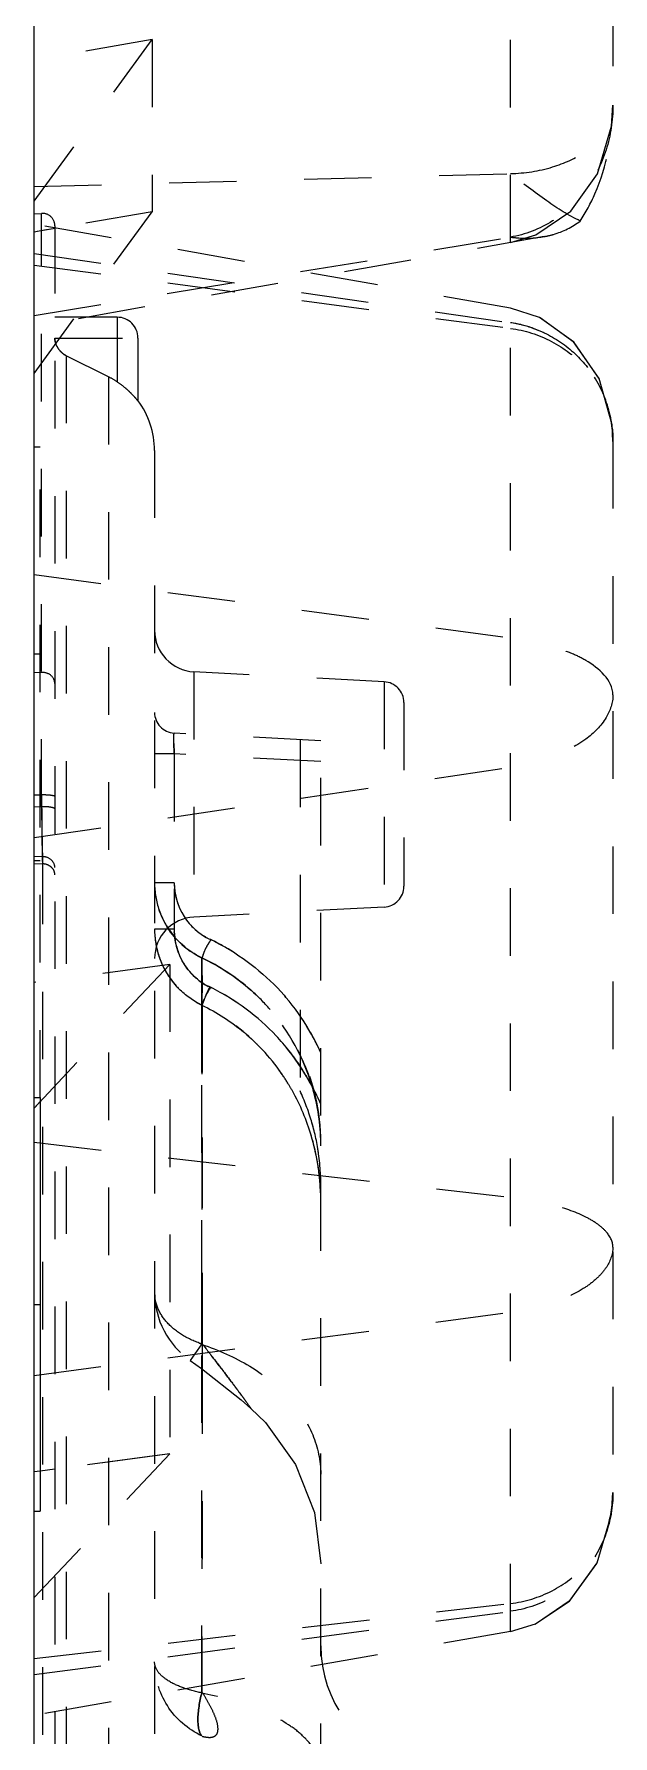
# Model space of a CAD drawing. Header units: millimetres. Extents: x 1815 to 2350, y 526 to 985.
# Drawn here: x 2236.4 to 2250.4, y 841.77 to 882.92 of the extents above; entities that cross this region are included whole.
import ezdxf

# ---------------------------------------------------------------- set-up
doc = ezdxf.new("R2010")
doc.units = ezdxf.units.MM
doc.header["$LTSCALE"] = 16.334999
doc.linetypes.add('HIDDEN', pattern=[0.2, 0.1, -0.1])
doc.layers.get('0').update_dxf_attribs({"lineweight": 18})
doc.layers.add('DEFAULT_2', color=8, linetype='HIDDEN', lineweight=18)

msp = doc.modelspace()

# ---------------------------------------------------------------- linework, layer by layer
at = {"color": 7, "linetype": 'Continuous'}
for p, q in [((2236.396, 596.071), (2236.396, 941.071)), ((2236.396, 857.205), (2236.546, 857.205)), ((2236.546, 857.205), (2236.546, 847.205)), ((2236.396, 852.205), (2236.546, 852.205)), ((2236.396, 847.205), (2236.546, 847.205))]:
    msp.add_line(p, q, dxfattribs=at)
at = {"layer": 'DEFAULT_2', "color": 8, "linetype": 'HIDDEN'}
for p, q in [((2247.917, 877.881), (2247.917, 899.891)), ((2250.396, 896.851), (2250.396, 881.212)), ((2239.257, 882.788), (2236.396, 882.296)), ((2236.396, 878.879), (2239.257, 882.788)), ((2239.257, 882.788), (2239.257, 878.627)), ((2236.396, 879.236), (2247.917, 879.548)), ((2236.396, 874.718), (2239.257, 878.627)), ((2236.396, 878.573), (2236.578, 878.586)), ((2247.917, 876.291), (2236.396, 878.323)), ((2236.91, 878.223), (2236.521, 878.156)), ((2236.578, 864.24), (2236.578, 878.586)), ((2236.91, 878.223), (2236.648, 878.178)), ((2236.899, 878.286), (2236.899, 666.346)), ((2239.257, 878.627), (2236.91, 878.223)), ((2236.521, 878.156), (2236.396, 878.135)), ((2236.47, 878.147), (2236.396, 878.135)), ((2248.729, 878.024), (2236.396, 875.85)), ((2236.396, 876.116), (2247.917, 878.012)), ((2236.648, 878.178), (2236.47, 878.147)), ((2236.396, 877.613), (2247.917, 875.942)), ((2236.396, 877.336), (2247.917, 875.806)), ((2247.917, 844.297), (2247.917, 876.291)), ((2238.406, 876.075), (2236.899, 876.075)), ((2238.406, 876.075), (2238.406, 874.513)), ((2236.899, 875.572), (2238.909, 875.572)), ((2238.909, 875.572), (2238.909, 874.049)), ((2237.177, 875.144), (2237.177, 666.979)), ((2238.2, 874.632), (2237.177, 875.144)), ((2238.2, 874.632), (2238.2, 667.491)), ((2236.546, 872.934), (2236.396, 872.934)), ((2236.546, 857.205), (2236.546, 872.934)), ((2250.396, 873.081), (2250.396, 847.662)), ((2239.311, 872.854), (2239.311, 669.289)), ((2236.396, 869.852), (2247.917, 868.321)), ((2236.396, 867.934), (2236.546, 867.934)), ((2236.578, 867.486), (2236.396, 867.475)), ((2240.263, 867.501), (2240.263, 861.571)), ((2244.865, 867.26), (2240.263, 867.501)), ((2244.865, 867.26), (2244.865, 861.812)), ((2245.341, 866.758), (2245.341, 862.314)), ((2243.331, 865.833), (2239.787, 866.019)), ((2239.787, 865.517), (2239.311, 865.517)), ((2239.787, 865.517), (2239.787, 861.278)), ((2243.331, 865.331), (2239.787, 865.517)), ((2242.828, 865.859), (2242.828, 857.365)), ((2243.331, 683.619), (2243.331, 865.833)), ((2236.396, 863.493), (2247.917, 865.192)), ((2236.396, 864.529), (2236.578, 864.524)), ((2236.396, 864.245), (2236.578, 864.24)), ((2236.396, 863.041), (2236.599, 863.032)), ((2236.599, 863.032), (2236.599, 675.454)), ((2236.546, 862.934), (2236.396, 862.934)), ((2236.396, 862.866), (2236.599, 862.857)), ((2239.787, 862.398), (2239.311, 862.398)), ((2244.865, 861.812), (2240.263, 861.571)), ((2239.787, 861.278), (2239.311, 861.278)), ((2240.455, 842.804), (2240.453, 860.586)), ((2240.453, 860.586), (2240.459, 859.739)), ((2239.678, 860.425), (2236.396, 856.951)), ((2239.678, 860.425), (2236.396, 859.988)), ((2239.678, 860.425), (2239.678, 848.59)), ((2240.46, 859.505), (2240.459, 851.767)), ((2236.396, 856.951), (2236.546, 857.11)), ((2236.546, 857.11), (2236.594, 857.16)), ((2236.396, 856.125), (2247.917, 854.791)), ((2236.396, 850.485), (2247.917, 852.015)), ((2240.459, 851.767), (2240.46, 850.905)), ((2240.453, 851.248), (2240.175, 850.848)), ((2240.485, 851.225), (2240.552, 851.138)), ((2240.175, 850.848), (2240.449, 850.653)), ((2240.46, 850.905), (2240.46, 850.71)), ((2236.396, 845.116), (2239.678, 848.59)), ((2239.678, 848.59), (2236.546, 848.173)), ((2239.678, 848.59), (2239.311, 848.541)), ((2236.899, 848.22), (2236.546, 848.173)), ((2239.311, 848.541), (2236.899, 848.22)), ((2236.546, 848.173), (2236.396, 848.153)), ((2236.396, 843.64), (2247.917, 844.974)), ((2236.396, 843.252), (2247.917, 844.783)), ((2247.917, 844.297), (2236.396, 842.266))]:
    msp.add_line(p, q, dxfattribs=at)
for points in [[(2247.917, 877.881), (2248.53, 878.067), (2249.377, 878.642), (2250.025, 879.546), (2250.364, 880.693), (2250.396, 881.202)], [(2250.396, 873.073), (2250.374, 873.477), (2250.062, 874.592), (2249.444, 875.481), (2248.621, 876.067), (2247.917, 876.291)], [(2250.07, 874.577), (2249.46, 875.465), (2248.638, 876.058)], [(2240.449, 850.653), (2241.404, 849.899), (2241.643, 849.691)], [(2241.643, 849.691), (2241.991, 849.351), (2242.721, 848.335)], [(2242.721, 848.335), (2243.176, 847.171), (2243.331, 845.935)], [(2247.917, 844.297), (2248.519, 844.479), (2249.363, 845.049), (2250.015, 845.957), (2250.363, 847.13), (2250.396, 847.656)], [(2248.507, 844.474), (2249.346, 845.032), (2250.007, 845.94)]]:
    msp.add_lwpolyline(points, dxfattribs=at)
for centre, radius, start, end in [((2236.599, 878.286), 0.3, 360, 94), ((2238.406, 875.572), 0.503, 0, 90), ((2247.494, 873.046), 2.927, 70.4406, 81.6756), ((2237.3, 872.833), 2.012, 56.6308, 63.4274), ((2237.301, 872.854), 2.01, 0, 36.8699), ((2240.316, 868.505), 1.005, 180.0035, 267.0002), ((2244.838, 866.758), 0.502, 359.9943, 86.9996), ((2239.813, 866.521), 0.503, 180, 267), ((2248.155, 865.961), 8.38, 181.3123, 183.0361), ((2379.921, 865.495), 143.349, 180.50165, 180.68667), ((2340.726, 865.012), 104.151, 180.67978, 180.88376), ((2300.269, 864.373), 63.689, 180.8697, 181.14103), ((2266.84, 863.687), 30.253, 181.1025, 181.5713), ((2241.291, 862.398), 1.98, 180.0037, 182.5303), ((2241.345, 862.402), 2.034, 182.5821, 201.3691), ((2241.292, 862.396), 1.505, 179.9034, 245.1643), ((2244.838, 862.314), 0.503, 273.0004, 0.0057), ((2240.316, 860.568), 1.005, 92.9998, 179.9965), ((2241.315, 862.395), 2.004, 201.4704, 240.0219), ((2241.392, 861.279), 2.081, 180.0365, 199.3237), ((2241.367, 861.278), 2.056, 180.0029, 182.3517), ((2241.394, 861.276), 1.607, 180.0001, 200.7143), ((2237.952, 855.462), 6.192, 63.4985, 64.0734), ((2238.043, 855.635), 5.996, 57.6641, 63.5274), ((2241.346, 861.261), 2.032, 199.345, 212.4278), ((2241.296, 862.36), 1.965, 240.0777, 241.8128), ((2241.284, 862.337), 1.939, 241.8102, 244.611), ((2238.314, 856.043), 5.021, 48.3535, 64.7738), ((2241.306, 861.231), 1.982, 212.4329, 224.8598), ((2147.066, 859.349), 93.394, 0.09588, 0.23916), ((2238.173, 854.852), 5.606, 63.1592, 64.1779), ((2238.335, 856.071), 4.987, 40.907, 48.3171), ((2241.271, 861.163), 1.906, 240.2685, 244.585), ((2238.311, 856.05), 5.018, 16.7256, 40.907), ((2238.287, 856.059), 5.513, 34.1264, 37.2779), ((2238.182, 855.989), 5.639, 26.7784, 34.1131), ((2238.197, 854.886), 5.567, 33.3368, 43.227), ((2238.138, 855.966), 5.688, 24.0962, 26.788), ((2238.31, 856.114), 5.02, 360, 25.8317), ((2238.148, 854.856), 5.149, 31.5991, 35.9161), ((2238.087, 854.812), 5.699, 28.293, 33.3483), ((2238.103, 854.829), 5.202, 28.3947, 31.5964), ((2237.954, 854.754), 5.369, 15.6682, 28.341), ((2238.023, 855.118), 5.305, 16.6874, 25.0599), ((2238.047, 854.79), 5.745, 23.1147, 28.2987), ((2238.337, 856.057), 4.992, 16.0302, 16.7205), ((2238.247, 856.035), 5.084, 0.8328, 15.9857), ((2237.967, 855.101), 5.363, 8.3274, 16.6838), ((2237.991, 855.108), 5.338, 14.3313, 16.6922), ((2237.877, 854.73), 5.449, 14.427, 15.6857), ((2237.844, 854.722), 5.483, 13.6947, 14.4276), ((2237.67, 854.686), 5.661, 359.9823, 13.6287), ((2237.898, 855.091), 5.433, 359.9996, 9.8617), ((2238.307, 856.038), 5.024, 0.0156, 0.8106), ((2241.321, 852.499), 2.01, 180, 235.2489), ((2241.211, 853.544), 2.418, 250.0798, 251.7086), ((2246.346, 843.949), 3.015, 180, 253.0459)]:
    msp.add_arc(centre, radius, start, end, dxfattribs=at)
for points, knots in [([(2247.917, 879.548), (2248.261, 879.558), (2248.902, 879.652), (2249.711, 880.017), (2250.188, 880.474), (2250.369, 880.889), (2250.396, 881.099), (2250.396, 881.203)], [0, 0, 0, 0, 1.034824, 1.921509, 2.639277, 2.956774, 3.268601, 3.268601, 3.268601, 3.268601]), ([(2250.396, 881.202), (2250.396, 880.839), (2250.287, 880.105), (2249.785, 879.113), (2248.976, 878.344), (2248.276, 878.072), (2247.917, 878.012)], [0, 0, 0, 0, 1.0958, 2.193179, 3.290231, 4.38527, 4.38527, 4.38527, 4.38527]), ([(2249.604, 878.401), (2249.742, 878.61), (2250.205, 879.476), (2250.396, 880.474), (2250.396, 881.202)], [0, 0, 0, 0, 0.754336, 2.947399, 2.947399, 2.947399, 2.947399]), ([(2249.604, 878.401), (2249.32, 878.535), (2248.747, 878.909), (2248.205, 879.32), (2247.917, 879.548)], [0, 0, 0, 0, 0.940025, 2.042736, 2.042736, 2.042736, 2.042736]), ([(2248.729, 878.024), (2248.806, 878.038), (2249.118, 878.109), (2249.414, 878.254), (2249.604, 878.401)], [0, 0, 0, 0, 0.237443, 0.9609338, 0.9609338, 0.9609338, 0.9609338]), ([(2247.917, 878.012), (2247.986, 878.003), (2248.255, 877.977), (2248.53, 877.989), (2248.729, 878.024)], [0, 0, 0, 0, 0.2068672, 0.8143635, 0.8143635, 0.8143635, 0.8143635]), ([(2250.396, 873.073), (2250.396, 873.41), (2250.279, 874.092), (2249.754, 874.992), (2248.94, 875.663), (2248.264, 875.891), (2247.917, 875.942)], [0, 0, 0, 0, 1.014402, 2.034698, 3.072991, 4.12852, 4.12852, 4.12852, 4.12852]), ([(2247.917, 875.806), (2248.262, 875.76), (2248.933, 875.548), (2249.749, 874.913), (2250.278, 874.053), (2250.396, 873.396), (2250.396, 873.073)], [0, 0, 0, 0, 1.049102, 2.066845, 3.052094, 4.024955, 4.024955, 4.024955, 4.024955]), ([(2248.473, 875.804), (2248.757, 875.703), (2249.292, 875.411), (2249.916, 874.757), (2250.309, 873.953), (2250.396, 873.365), (2250.396, 873.073)], [0, 0, 0, 0, 0.906599, 1.79894, 2.679163, 3.556655, 3.556655, 3.556655, 3.556655]), ([(2236.899, 875.572), (2236.899, 875.484), (2236.961, 875.307), (2237.098, 875.183), (2237.177, 875.144)], [0, 0, 0, 0, 0.2669183, 0.5335135, 0.5335135, 0.5335135, 0.5335135]), ([(2238.406, 874.513), (2238.47, 874.471), (2238.561, 874.404), (2238.671, 874.308), (2238.743, 874.237), (2238.806, 874.172), (2238.85, 874.119), (2238.878, 874.087), (2238.895, 874.065), (2238.901, 874.06), (2238.909, 874.047), (2238.909, 874.049)], [0, 0, 0, 0, 0.2289144, 0.3374725, 0.4393356, 0.5319047, 0.610784, 0.6423492, 0.6666673, 0.6821735, 0.6872704, 0.6872704, 0.6872704, 0.6872704]), ([(2250.396, 866.945), (2250.396, 867.298), (2249.927, 867.7), (2249.364, 867.967), (2248.926, 868.117), (2248.441, 868.242), (2248.095, 868.298), (2247.917, 868.321)], [0, 0, 0, 0, 1.071112, 1.481336, 1.945569, 2.459173, 3.004306, 3.004306, 3.004306, 3.004306]), ([(2236.899, 867.218), (2236.899, 867.291), (2236.82, 867.446), (2236.657, 867.491), (2236.578, 867.486)], [0, 0, 0, 0, 0.2230907, 0.4645121, 0.4645121, 0.4645121, 0.4645121]), ([(2236.899, 867.218), (2236.899, 867.291), (2236.82, 867.446), (2236.657, 867.491), (2236.578, 867.486)], [0, 0, 0, 0, 0.2230907, 0.4645121, 0.4645121, 0.4645121, 0.4645121]), ([(2250.396, 866.944), (2250.396, 866.754), (2250.248, 866.323), (2249.712, 865.802), (2248.905, 865.397), (2248.265, 865.243), (2247.917, 865.192)], [0, 0, 0, 0, 0.572876, 1.296148, 2.203079, 3.261977, 3.261977, 3.261977, 3.261977]), ([(2239.787, 865.517), (2239.784, 865.581), (2239.779, 865.699), (2239.776, 865.84), (2239.777, 865.928), (2239.778, 865.977), (2239.782, 866), (2239.783, 866.019), (2239.787, 866.019)], [0, 0, 0, 0, 0.1928201, 0.356137, 0.418205, 0.4643519, 0.4931951, 0.5039187, 0.5039187, 0.5039187, 0.5039187]), ([(2239.787, 865.517), (2239.784, 865.581), (2239.779, 865.699), (2239.776, 865.84), (2239.777, 865.928), (2239.778, 865.977), (2239.782, 866), (2239.783, 866.019), (2239.787, 866.019)], [0, 0, 0, 0, 0.1928144, 0.3561351, 0.4182049, 0.4643529, 0.4931968, 0.5039207, 0.5039207, 0.5039207, 0.5039207]), ([(2236.899, 864.484), (2236.899, 864.494), (2236.854, 864.505), (2236.796, 864.516), (2236.692, 864.523), (2236.618, 864.524), (2236.578, 864.524)], [0, 0, 0, 0, 0.0297399, 0.1017476, 0.2072213, 0.328696, 0.328696, 0.328696, 0.328696]), ([(2236.578, 864.524), (2236.579, 864.373), (2236.584, 863.876), (2236.59, 863.379), (2236.599, 863.032)], [0, 0, 0, 0, 0.45325, 1.491809, 1.491809, 1.491809, 1.491809]), ([(2236.737, 864.234), (2236.724, 864.235), (2236.671, 864.239), (2236.618, 864.24), (2236.578, 864.24)], [0, 0, 0, 0, 0.0379058, 0.1588831, 0.1588831, 0.1588831, 0.1588831]), ([(2236.899, 864.184), (2236.899, 864.19), (2236.883, 864.204), (2236.829, 864.222), (2236.776, 864.23), (2236.737, 864.234)], [0, 0, 0, 0, 0.018865, 0.0544432, 0.1752375, 0.1752375, 0.1752375, 0.1752375]), ([(2236.899, 862.77), (2236.899, 862.838), (2236.825, 862.985), (2236.674, 863.032), (2236.599, 863.032)], [0, 0, 0, 0, 0.2093344, 0.4392276, 0.4392276, 0.4392276, 0.4392276]), ([(2236.899, 862.595), (2236.899, 862.64), (2236.868, 862.736), (2236.792, 862.8), (2236.749, 862.822)], [0, 0, 0, 0, 0.1384048, 0.2856097, 0.2856097, 0.2856097, 0.2856097]), ([(2240.453, 860.586), (2240.117, 860.745), (2239.525, 861.268), (2239.311, 862.026), (2239.311, 862.398)], [0, 0, 0, 0, 1.125411, 2.251345, 2.251345, 2.251345, 2.251345]), ([(2240.613, 859.891), (2240.365, 860.019), (2239.936, 860.428), (2239.787, 860.998), (2239.787, 861.278)], [0, 0, 0, 0, 0.84353, 1.691958, 1.691958, 1.691958, 1.691958]), ([(2240.677, 861.023), (2240.643, 860.973), (2240.579, 860.88), (2240.519, 860.76), (2240.489, 860.678), (2240.473, 860.633), (2240.464, 860.604), (2240.458, 860.588), (2240.459, 860.583)], [0, 0, 0, 0, 0.1816849, 0.3374499, 0.3990531, 0.4465269, 0.4783179, 0.4936544, 0.4936544, 0.4936544, 0.4936544]), ([(2240.676, 861.023), (2240.631, 860.957), (2240.552, 860.84), (2240.5, 860.71), (2240.48, 860.654)], [0, 0, 0, 0, 0.2401162, 0.4192231, 0.4192231, 0.4192231, 0.4192231]), ([(2243.331, 858.288), (2243.066, 858.88), (2242.328, 859.985), (2241.243, 860.747), (2240.66, 861.03)], [0, 0, 0, 0, 1.952441, 3.90397, 3.90397, 3.90397, 3.90397]), ([(2240.453, 860.586), (2240.879, 860.385), (2241.68, 859.86), (2242.609, 858.768), (2243.197, 857.46), (2243.331, 856.511), (2243.331, 856.04)], [0, 0, 0, 0, 1.418029, 2.836483, 4.255413, 5.674569, 5.674569, 5.674569, 5.674569]), ([(2240.643, 859.876), (2240.599, 859.785), (2240.534, 859.64), (2240.468, 859.496), (2240.453, 859.441)], [0, 0, 0, 0, 0.3059157, 0.4752225, 0.4752225, 0.4752225, 0.4752225]), ([(2240.668, 859.865), (2240.612, 859.782), (2240.543, 859.662), (2240.487, 859.514), (2240.465, 859.459), (2240.459, 859.438)], [0, 0, 0, 0, 0.3003356, 0.4099148, 0.4760362, 0.4760362, 0.4760362, 0.4760362]), ([(2243.331, 857.043), (2243.063, 857.654), (2242.509, 858.522), (2241.496, 859.405), (2240.916, 859.747), (2240.616, 859.897)], [0, 0, 0, 0, 2.007779, 3.014871, 4.021905, 4.021905, 4.021905, 4.021905]), ([(2240.455, 851.235), (2240.456, 852.898), (2240.462, 855.177), (2240.459, 857.913), (2240.453, 858.985), (2240.453, 859.442)], [0, 0, 0, 0, 4.989826, 6.837176, 8.207362, 8.207362, 8.207362, 8.207362]), ([(2243.331, 854.685), (2243.331, 855.172), (2243.206, 856.151), (2242.637, 857.517), (2241.711, 858.673), (2240.891, 859.231), (2240.453, 859.442)], [0, 0, 0, 0, 1.465388, 2.930934, 4.395763, 5.860066, 5.860066, 5.860066, 5.860066]), ([(2240.453, 859.442), (2240.453, 858.985), (2240.46, 857.913), (2240.462, 855.177), (2240.456, 852.898), (2240.455, 851.235)], [0, 0, 0, 0, 1.370172, 3.217512, 8.207372, 8.207372, 8.207372, 8.207372]), ([(2240.453, 859.442), (2240.821, 859.265), (2241.516, 858.815), (2242.078, 858.208), (2242.318, 857.877)], [0, 0, 0, 0, 1.229045, 2.458996, 2.458996, 2.458996, 2.458996]), ([(2250.396, 853.592), (2250.396, 853.729), (2250.268, 853.953), (2250.004, 854.17), (2249.577, 854.417), (2248.871, 854.645), (2248.256, 854.754), (2247.917, 854.791)], [0, 0, 0, 0, 0.413771, 0.695767, 1.036466, 1.886869, 2.912509, 2.912509, 2.912509, 2.912509]), ([(2250.396, 853.591), (2250.396, 853.414), (2250.284, 853.129), (2250.011, 852.825), (2249.591, 852.503), (2248.885, 852.195), (2248.258, 852.06), (2247.917, 852.015)], [0, 0, 0, 0, 0.532311, 0.857262, 1.229362, 2.113963, 3.148006, 3.148006, 3.148006, 3.148006]), ([(2240.453, 851.248), (2240.289, 851.302), (2239.987, 851.438), (2239.614, 851.732), (2239.37, 852.094), (2239.311, 852.368), (2239.311, 852.499)], [0, 0, 0, 0, 0.517039, 0.988218, 1.412526, 1.806312, 1.806312, 1.806312, 1.806312]), ([(2240.455, 851.235), (2240.859, 851.103), (2241.616, 850.761), (2242.569, 850.031), (2243.178, 849.11), (2243.331, 848.424), (2243.331, 848.101)], [0, 0, 0, 0, 1.275583, 2.481151, 3.562645, 4.534168, 4.534168, 4.534168, 4.534168]), ([(2241.643, 849.691), (2241.659, 849.664), (2241.53, 849.852), (2241.473, 849.922), (2241.314, 850.141), (2241.11, 850.412), (2240.828, 850.783), (2240.601, 851.076), (2240.485, 851.225)], [0, 0, 0, 0, 0.09618, 0.299702, 0.543468, 0.805476, 1.355084, 1.922228, 1.922228, 1.922228, 1.922228]), ([(2240.552, 851.138), (2240.662, 850.997), (2240.878, 850.718), (2241.141, 850.372), (2241.339, 850.105), (2241.473, 849.927), (2241.57, 849.788), (2241.628, 849.716), (2241.643, 849.691)], [0, 0, 0, 0, 0.537858, 1.058157, 1.305119, 1.535022, 1.725448, 1.812566, 1.812566, 1.812566, 1.812566]), ([(2240.46, 850.71), (2240.46, 850.104), (2240.461, 847.468), (2240.456, 844.833), (2240.455, 842.804)], [0, 0, 0, 0, 1.818133, 7.90625, 7.90625, 7.90625, 7.90625]), ([(2247.917, 844.974), (2248.265, 845.014), (2248.939, 845.217), (2249.757, 845.843), (2250.282, 846.691), (2250.396, 847.338), (2250.396, 847.656)], [0, 0, 0, 0, 1.054976, 2.067216, 3.037503, 3.994385, 3.994385, 3.994385, 3.994385]), ([(2250.396, 847.656), (2250.396, 847.319), (2250.283, 846.638), (2249.764, 845.734), (2248.95, 845.056), (2248.267, 844.83), (2247.917, 844.783)], [0, 0, 0, 0, 1.013963, 2.033298, 3.074803, 4.138779, 4.138779, 4.138779, 4.138779]), ([(2240.453, 841.769), (2240.118, 841.927), (2239.528, 842.44), (2239.311, 843.193), (2239.311, 843.561)], [0, 0, 0, 0, 1.120022, 2.233584, 2.233584, 2.233584, 2.233584]), ([(2240.453, 842.812), (2240.294, 842.843), (2240.005, 842.919), (2239.639, 843.088), (2239.385, 843.295), (2239.311, 843.479), (2239.311, 843.561)], [0, 0, 0, 0, 0.4875, 0.894129, 1.208399, 1.452472, 1.452472, 1.452472, 1.452472]), ([(2240.463, 841.761), (2240.509, 841.75), (2240.595, 841.733), (2240.72, 841.734), (2240.833, 841.803), (2240.855, 841.961), (2240.815, 842.148), (2240.724, 842.367), (2240.603, 842.598), (2240.511, 842.752), (2240.464, 842.829)], [0, 0, 0, 0, 0.141802, 0.263279, 0.370906, 0.506288, 0.704724, 0.949957, 1.215555, 1.488548, 1.488548, 1.488548, 1.488548]), ([(2240.453, 842.812), (2240.399, 842.597), (2240.345, 842.298), (2240.369, 841.944), (2240.416, 841.812), (2240.453, 841.769)], [0, 0, 0, 0, 0.665397, 0.90007, 1.068259, 1.068259, 1.068259, 1.068259]), ([(2240.453, 841.769), (2240.416, 841.812), (2240.369, 841.944), (2240.345, 842.298), (2240.399, 842.597), (2240.453, 842.812)], [0, 0, 0, 0, 0.168192, 0.402864, 1.06826, 1.06826, 1.06826, 1.06826]), ([(2243.331, 840.929), (2243.331, 841.13), (2243.198, 841.452), (2242.885, 841.798), (2242.393, 842.171), (2241.571, 842.534), (2240.848, 842.727), (2240.455, 842.804)], [0, 0, 0, 0, 0.601926, 0.973434, 1.404594, 2.447691, 3.650494, 3.650494, 3.650494, 3.650494])]:
    msp.add_open_spline(points, degree=3, knots=knots, dxfattribs=at)
for points in [[(2236.938, 875.399), (2236.914, 875.454), (2236.899, 875.513), (2236.899, 875.572)], [(2237.177, 875.144), (2237.072, 875.196), (2236.984, 875.292), (2236.938, 875.399)], [(2236.749, 862.822), (2236.703, 862.845), (2236.65, 862.857), (2236.599, 862.857)], [(2239.787, 862.399), (2239.787, 862.211), (2239.823, 862.02), (2239.892, 861.845)], [(2240.19, 861.371), (2240.321, 861.229), (2240.484, 861.111), (2240.66, 861.03)], [(2239.313, 861.194), (2239.322, 860.974), (2239.366, 860.753), (2239.443, 860.547)], [(2239.443, 860.547), (2239.531, 860.314), (2239.664, 860.094), (2239.83, 859.909)], [(2239.891, 860.708), (2239.958, 860.531), (2240.058, 860.364), (2240.184, 860.224)], [(2241.25, 860.702), (2241.793, 860.357), (2242.284, 859.91), (2242.673, 859.398)], [(2240.184, 860.224), (2240.304, 860.089), (2240.451, 859.975), (2240.611, 859.892)], [(2240.453, 859.441), (2240.249, 859.539), (2240.06, 859.674), (2239.901, 859.834)], [(2242.253, 858.698), (2241.811, 859.167), (2241.279, 859.563), (2240.704, 859.854)]]:
    msp.add_open_spline(points, degree=3, dxfattribs=at)

doc.saveas('drawing.dxf')
